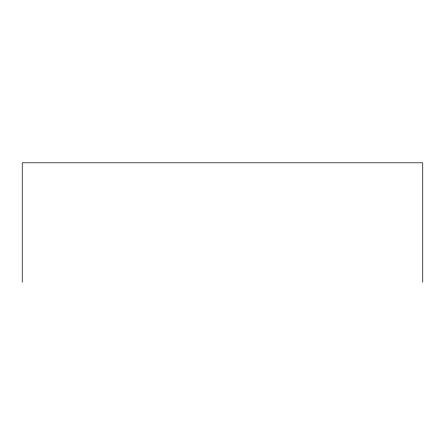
<?xml version="1.0" encoding="UTF-8"?>
<svg xmlns="http://www.w3.org/2000/svg" width="445" height="445" viewBox="0 0 445 445"><rect width="100%" height="100%" fill="white"/><g stroke="black" fill="none" stroke-linecap="round" stroke-linejoin="round"><path stroke-width="0.67" d="M422.75 282.197L422.75 162.803L22.25 162.803L22.25 282.197"/></g></svg>
